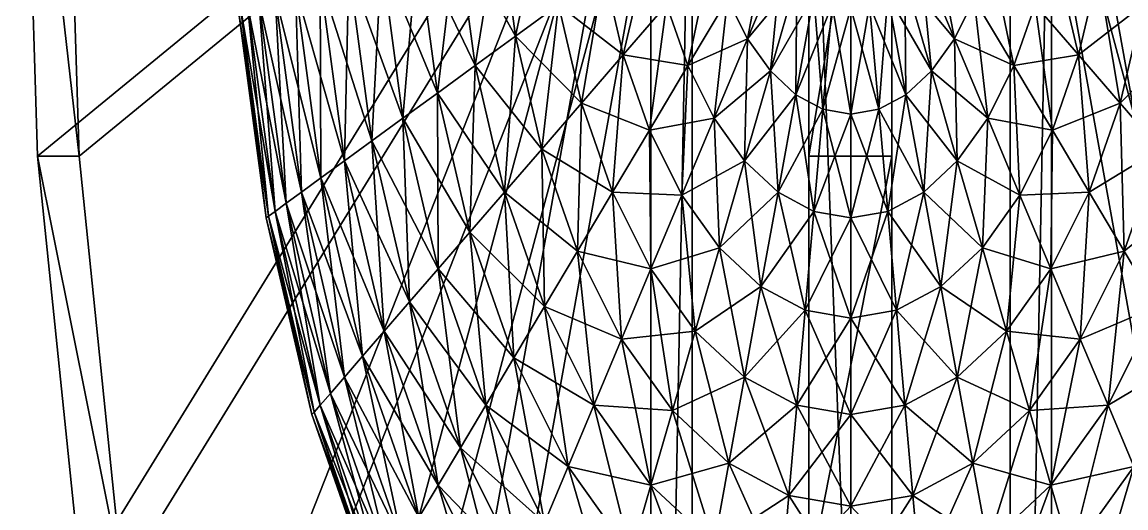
# Model space of a CAD drawing. Header units: metres. Extents: x -1.48 to 1.48, y -3.04 to 2.
# Drawn here: x -1.4596 to -0.9807, y -0.7354 to -0.5249 of the extents above; entities that cross this region are included whole.
import ezdxf

# ---------------------------------------------------------------- set-up
doc = ezdxf.new("R2010")
doc.units = ezdxf.units.M

msp = doc.modelspace()

# ---------------------------------------------------------------- linework, layer by layer
at = {"layer": 'Prism 16'}
for points in [[(-1.43487, -0.583, -0.06659), (-1.45962, -0.365, -0.09387), (-1.44162, -0.365, -0.06269)], [(-1.43487, -0.583, -0.06659), (-1.45287, -0.583, -0.09777), (-1.45962, -0.365, -0.09387)], [(-1.45962, -0.365, -0.09387), (-1.45287, -0.583, -0.09777), (-1.18682, -0.365, -0.25137)], [(-1.43404, -0.76649, -0.10864), (-1.18682, -0.365, -0.25137), (-1.45287, -0.583, -0.09777)], [(-1.44162, -0.365, -0.06269), (-1.16882, -0.365, -0.22019), (-1.43487, -0.583, -0.06659)], [(-1.41604, -0.76649, -0.07746), (-1.43487, -0.583, -0.06659), (-1.16882, -0.365, -0.22019)], [(-1.43404, -0.76649, -0.10864), (-1.40527, -0.91845, -0.12525), (-1.18682, -0.365, -0.25137)], [(-1.41604, -0.76649, -0.07746), (-1.16882, -0.365, -0.22019), (-1.38727, -0.91845, -0.09407)], [(-1.36868, -1.04188, -0.14637), (-1.18682, -0.365, -0.25137), (-1.40527, -0.91845, -0.12525)], [(-1.35068, -1.04188, -0.11519), (-1.38727, -0.91845, -0.09407), (-1.16882, -0.365, -0.22019)], [(-1.18682, -0.365, -0.25137), (-1.36868, -1.04188, -0.14637), (-1.32641, -1.13976, -0.17078)], [(-1.16882, -0.365, -0.22019), (-1.30841, -1.13976, -0.1396), (-1.35068, -1.04188, -0.11519)], [(-1.18682, -1.31, -0.25137), (-1.18682, -0.365, -0.25137), (-1.32641, -1.13976, -0.17078)], [(-1.16882, -0.365, -0.22019), (-1.16882, -1.31, -0.22019), (-1.30841, -1.13976, -0.1396)], [(-1.16882, -0.365, -0.22019), (-1.18682, -1.31, -0.25137), (-1.16882, -1.31, -0.22019)], [(-1.16882, -0.365, -0.22019), (-1.18682, -0.365, -0.25137), (-1.18682, -1.31, -0.25137)], [(-1.41604, -0.76649, -0.07746), (-1.45287, -0.583, -0.09777), (-1.43487, -0.583, -0.06659)], [(-1.41604, -0.76649, -0.07746), (-1.43404, -0.76649, -0.10864), (-1.45287, -0.583, -0.09777)]]:
    msp.add_3dface(points, dxfattribs=at)
at = {"layer": 'Prism 17'}
for points in [[(-1.01293, -0.365, -0.2518), (-1.03093, -1.31, -0.22063), (-1.01293, -1.31, -0.2518)], [(-1.01293, -0.365, -0.2518), (-1.03093, -0.365, -0.22063), (-1.03093, -1.31, -0.22063)], [(-0.78371, -0.76648, -0.07789), (-0.81248, -0.91845, -0.09451), (-1.03093, -0.365, -0.22063)], [(-0.84907, -1.04188, -0.11563), (-1.03093, -0.365, -0.22063), (-0.81248, -0.91845, -0.09451)], [(-0.75813, -0.365, -0.06313), (-0.76488, -0.583, -0.06702), (-1.03093, -0.365, -0.22063)], [(-0.78371, -0.76648, -0.07789), (-1.03093, -0.365, -0.22063), (-0.76488, -0.583, -0.06702)], [(-1.03093, -0.365, -0.22063), (-0.84907, -1.04188, -0.11563), (-0.89134, -1.13976, -0.14003)], [(-1.03093, -1.31, -0.22063), (-1.03093, -0.365, -0.22063), (-0.89134, -1.13976, -0.14003)], [(-1.01293, -0.365, -0.2518), (-0.87334, -1.13976, -0.17121), (-0.83107, -1.04188, -0.14681)], [(-1.01293, -0.365, -0.2518), (-1.01293, -1.31, -0.2518), (-0.87334, -1.13976, -0.17121)], [(-0.76571, -0.76648, -0.10907), (-1.01293, -0.365, -0.2518), (-0.79448, -0.91845, -0.12568)], [(-0.83107, -1.04188, -0.14681), (-0.79448, -0.91845, -0.12568), (-1.01293, -0.365, -0.2518)], [(-0.76571, -0.76648, -0.10907), (-0.74688, -0.583, -0.0982), (-1.01293, -0.365, -0.2518)], [(-0.74013, -0.365, -0.09431), (-1.01293, -0.365, -0.2518), (-0.74688, -0.583, -0.0982)]]:
    msp.add_3dface(points, dxfattribs=at)
at = {"layer": 'Prism 18'}
for points in [[(-1.11825, -0.365, -0.371), (-1.08225, -1.31, -0.371), (-1.11825, -1.31, -0.371)], [(-1.11825, -0.365, -0.371), (-1.08225, -0.365, -0.371), (-1.08225, -1.31, -0.371)], [(-1.11825, -0.583, -0.67821), (-1.08225, -0.365, -0.686), (-1.11825, -0.365, -0.686)], [(-1.11825, -0.583, -0.67821), (-1.08225, -0.583, -0.67821), (-1.08225, -0.365, -0.686)], [(-1.11825, -0.365, -0.371), (-1.11825, -1.13976, -0.53219), (-1.11825, -1.04188, -0.581)], [(-1.11825, -0.365, -0.371), (-1.11825, -1.31, -0.371), (-1.11825, -1.13976, -0.53219)], [(-1.11825, -0.76648, -0.65647), (-1.11825, -0.365, -0.371), (-1.11825, -0.91845, -0.62325)], [(-1.11825, -1.04188, -0.581), (-1.11825, -0.91845, -0.62325), (-1.11825, -0.365, -0.371)], [(-1.11825, -0.76648, -0.65647), (-1.11825, -0.583, -0.67821), (-1.11825, -0.365, -0.371)], [(-1.11825, -0.365, -0.686), (-1.11825, -0.365, -0.371), (-1.11825, -0.583, -0.67821)], [(-1.08225, -0.76648, -0.65647), (-1.08225, -0.91845, -0.62325), (-1.08225, -0.365, -0.371)], [(-1.08225, -1.04188, -0.581), (-1.08225, -0.365, -0.371), (-1.08225, -0.91845, -0.62325)], [(-1.08225, -0.365, -0.686), (-1.08225, -0.583, -0.67821), (-1.08225, -0.365, -0.371)], [(-1.08225, -0.76648, -0.65647), (-1.08225, -0.365, -0.371), (-1.08225, -0.583, -0.67821)], [(-1.08225, -0.365, -0.371), (-1.08225, -1.04188, -0.581), (-1.08225, -1.13976, -0.53219)], [(-1.08225, -1.31, -0.371), (-1.08225, -0.365, -0.371), (-1.08225, -1.13976, -0.53219)], [(-1.11825, -0.76648, -0.65647), (-1.08225, -0.583, -0.67821), (-1.11825, -0.583, -0.67821)], [(-1.11825, -0.76648, -0.65647), (-1.08225, -0.76648, -0.65647), (-1.08225, -0.583, -0.67821)]]:
    msp.add_3dface(points, dxfattribs=at)
at = {"layer": 'Sphere'}
for points in [[(-1.24553, -0.53094, -0.50217), (-1.23295, -0.47189, -0.51483), (-1.25251, -0.47878, -0.50217)], [(-1.24553, -0.53094, -0.50217), (-1.22686, -0.51735, -0.51483), (-1.23295, -0.47189, -0.51483)], [(-1.24553, -0.53094, -0.05983), (-1.27092, -0.48527, -0.07417), (-1.25251, -0.47878, -0.05983)], [(-1.26309, -0.54372, -0.48783), (-1.25251, -0.47878, -0.50217), (-1.27092, -0.48527, -0.48783)], [(-1.26309, -0.54372, -0.48783), (-1.24553, -0.53094, -0.50217), (-1.25251, -0.47878, -0.50217)], [(-1.22686, -0.51735, -0.04717), (-1.24553, -0.53094, -0.05983), (-1.25251, -0.47878, -0.05983)], [(-1.26309, -0.54372, -0.07417), (-1.28802, -0.49131, -0.09008), (-1.27092, -0.48527, -0.07417)], [(-1.2794, -0.5556, -0.47192), (-1.27092, -0.48527, -0.48783), (-1.28802, -0.49131, -0.47192)], [(-1.2794, -0.5556, -0.47192), (-1.26309, -0.54372, -0.48783), (-1.27092, -0.48527, -0.48783)], [(-1.24553, -0.53094, -0.05983), (-1.26309, -0.54372, -0.07417), (-1.27092, -0.48527, -0.07417)], [(-1.19882, -0.53911, -0.5257), (-1.18678, -0.48817, -0.53472), (-1.20723, -0.50305, -0.5257)], [(-1.19882, -0.53911, -0.5257), (-1.17997, -0.51735, -0.53472), (-1.18678, -0.48817, -0.53472)], [(-1.14492, -0.53206, -0.5418), (-1.13592, -0.48527, -0.5469), (-1.15353, -0.51484, -0.5418)], [(-1.14492, -0.53206, -0.5418), (-1.13014, -0.49683, -0.5469), (-1.13592, -0.48527, -0.5469)], [(-1.06408, -0.48527, -0.0151), (-1.05508, -0.53206, -0.0202), (-1.06986, -0.49683, -0.0151)], [(-1.06408, -0.48527, -0.0151), (-1.04647, -0.51484, -0.0202), (-1.05508, -0.53206, -0.0202)], [(-1.01322, -0.48817, -0.02728), (-1.00118, -0.53911, -0.0363), (-1.02003, -0.51735, -0.02728)], [(-1.01322, -0.48817, -0.02728), (-0.99277, -0.50305, -0.0363), (-1.00118, -0.53911, -0.0363)], [(-1.2794, -0.5556, -0.09008), (-1.30369, -0.49683, -0.10745), (-1.28802, -0.49131, -0.09008)], [(-1.29436, -0.56648, -0.45455), (-1.28802, -0.49131, -0.47192), (-1.30369, -0.49683, -0.45455)], [(-1.29436, -0.56648, -0.45455), (-1.2794, -0.5556, -0.47192), (-1.28802, -0.49131, -0.47192)], [(-1.26309, -0.54372, -0.07417), (-1.2794, -0.5556, -0.09008), (-1.28802, -0.49131, -0.09008)], [(-1.29436, -0.56648, -0.10745), (-1.31781, -0.50181, -0.12613), (-1.30369, -0.49683, -0.10745)], [(-1.30783, -0.57629, -0.43587), (-1.30369, -0.49683, -0.45455), (-1.31781, -0.50181, -0.43587)], [(-1.30783, -0.57629, -0.43587), (-1.29436, -0.56648, -0.45455), (-1.30369, -0.49683, -0.45455)], [(-1.2794, -0.5556, -0.09008), (-1.29436, -0.56648, -0.10745), (-1.30369, -0.49683, -0.10745)], [(-1.17074, -0.54372, -0.53472), (-1.16052, -0.49488, -0.5418), (-1.17997, -0.51735, -0.53472)], [(-1.17074, -0.54372, -0.53472), (-1.15353, -0.51484, -0.5418), (-1.16052, -0.49488, -0.5418)], [(-1.13014, -0.49683, -0.0151), (-1.14492, -0.53206, -0.0202), (-1.15353, -0.51484, -0.0202)], [(-1.12344, -0.50621, -0.0151), (-1.14492, -0.53206, -0.0202), (-1.13014, -0.49683, -0.0151)], [(-1.13494, -0.54604, -0.5418), (-1.13014, -0.49683, -0.5469), (-1.14492, -0.53206, -0.5418)], [(-1.13494, -0.54604, -0.5418), (-1.12344, -0.50621, -0.5469), (-1.13014, -0.49683, -0.5469)], [(-1.06986, -0.49683, -0.0151), (-1.06506, -0.54604, -0.0202), (-1.07656, -0.50621, -0.0151)], [(-1.05508, -0.53206, -0.5418), (-1.06986, -0.49683, -0.5469), (-1.07656, -0.50621, -0.5469)], [(-1.06986, -0.49683, -0.0151), (-1.05508, -0.53206, -0.0202), (-1.06506, -0.54604, -0.0202)], [(-1.04647, -0.51484, -0.5418), (-1.06986, -0.49683, -0.5469), (-1.05508, -0.53206, -0.5418)], [(-1.03948, -0.49488, -0.0202), (-1.02926, -0.54372, -0.02728), (-1.04647, -0.51484, -0.0202)], [(-1.03948, -0.49488, -0.0202), (-1.02003, -0.51735, -0.02728), (-1.02926, -0.54372, -0.02728)], [(-1.30783, -0.57629, -0.12613), (-1.33027, -0.50621, -0.146), (-1.31781, -0.50181, -0.12613)], [(-1.31972, -0.58495, -0.416), (-1.31781, -0.50181, -0.43587), (-1.33027, -0.50621, -0.416)], [(-1.31972, -0.58495, -0.416), (-1.30783, -0.57629, -0.43587), (-1.31781, -0.50181, -0.43587)], [(-1.29436, -0.56648, -0.10745), (-1.30783, -0.57629, -0.12613), (-1.31781, -0.50181, -0.12613)], [(-1.31973, -0.58495, -0.146), (-1.34099, -0.50999, -0.16689), (-1.33027, -0.50621, -0.146)], [(-1.32995, -0.59239, -0.39511), (-1.33027, -0.50621, -0.416), (-1.34099, -0.50999, -0.39511)], [(-1.30783, -0.57629, -0.12613), (-1.31973, -0.58495, -0.146), (-1.33027, -0.50621, -0.146)], [(-1.32995, -0.59239, -0.39511), (-1.31972, -0.58495, -0.416), (-1.33027, -0.50621, -0.416)], [(-1.19882, -0.53911, -0.0363), (-1.22686, -0.51735, -0.04717), (-1.20723, -0.50305, -0.0363)], [(-1.21691, -0.56, -0.51483), (-1.20723, -0.50305, -0.5257), (-1.22686, -0.51735, -0.51483)], [(-1.21691, -0.56, -0.51483), (-1.19882, -0.53911, -0.5257), (-1.20723, -0.50305, -0.5257)], [(-1.17997, -0.51735, -0.02728), (-1.19882, -0.53911, -0.0363), (-1.20723, -0.50305, -0.0363)], [(-1.12344, -0.50621, -0.0151), (-1.13494, -0.54604, -0.0202), (-1.14492, -0.53206, -0.0202)], [(-1.11604, -0.51312, -0.0151), (-1.13494, -0.54604, -0.0202), (-1.12344, -0.50621, -0.0151)], [(-1.1239, -0.55633, -0.5418), (-1.12344, -0.50621, -0.5469), (-1.13494, -0.54604, -0.5418)], [(-1.1239, -0.55633, -0.5418), (-1.11604, -0.51312, -0.5469), (-1.12344, -0.50621, -0.5469)], [(-1.07656, -0.50621, -0.0151), (-1.0761, -0.55633, -0.0202), (-1.08396, -0.51312, -0.0151)], [(-1.06506, -0.54604, -0.5418), (-1.07656, -0.50621, -0.5469), (-1.08396, -0.51312, -0.5469)], [(-1.07656, -0.50621, -0.0151), (-1.06506, -0.54604, -0.0202), (-1.0761, -0.55633, -0.0202)], [(-1.05508, -0.53206, -0.5418), (-1.07656, -0.50621, -0.5469), (-1.06506, -0.54604, -0.5418)], [(-0.99277, -0.50305, -0.5257), (-1.02003, -0.51735, -0.53472), (-1.00118, -0.53911, -0.5257)], [(-0.99277, -0.50305, -0.0363), (-0.98309, -0.56, -0.04717), (-1.00118, -0.53911, -0.0363)], [(-0.97314, -0.51735, -0.51483), (-0.99277, -0.50305, -0.5257), (-1.00118, -0.53911, -0.5257)], [(-0.99277, -0.50305, -0.0363), (-0.97314, -0.51735, -0.04717), (-0.98309, -0.56, -0.04717)], [(-1.32995, -0.59239, -0.16689), (-1.34986, -0.51312, -0.18865), (-1.34099, -0.50999, -0.16689)], [(-1.33842, -0.59855, -0.37335), (-1.34099, -0.50999, -0.39511), (-1.34986, -0.51312, -0.37335)], [(-1.31973, -0.58495, -0.146), (-1.32995, -0.59239, -0.16689), (-1.34099, -0.50999, -0.16689)], [(-1.33842, -0.59855, -0.37335), (-1.32995, -0.59239, -0.39511), (-1.34099, -0.50999, -0.39511)], [(-1.34507, -0.6034, -0.21112), (-1.36186, -0.51735, -0.23411), (-1.35684, -0.51558, -0.21112)], [(-1.34986, -0.60689, -0.32788), (-1.35684, -0.51558, -0.35088), (-1.36186, -0.51735, -0.32788)], [(-1.33842, -0.59855, -0.18865), (-1.35684, -0.51558, -0.21112), (-1.34986, -0.51312, -0.18865)], [(-1.34507, -0.6034, -0.35088), (-1.34986, -0.51312, -0.37335), (-1.35684, -0.51558, -0.35088)], [(-1.33842, -0.59855, -0.18865), (-1.34507, -0.6034, -0.21112), (-1.35684, -0.51558, -0.21112)], [(-1.34986, -0.60689, -0.32788), (-1.34507, -0.6034, -0.35088), (-1.35684, -0.51558, -0.35088)], [(-1.32995, -0.59239, -0.16689), (-1.33842, -0.59855, -0.18865), (-1.34986, -0.51312, -0.18865)], [(-1.34507, -0.6034, -0.35088), (-1.33842, -0.59855, -0.37335), (-1.34986, -0.51312, -0.37335)], [(-1.15353, -0.51484, -0.0202), (-1.17074, -0.54372, -0.02728), (-1.17997, -0.51735, -0.02728)], [(-1.14492, -0.53206, -0.0202), (-1.17074, -0.54372, -0.02728), (-1.15353, -0.51484, -0.0202)], [(-1.15936, -0.56648, -0.53472), (-1.15353, -0.51484, -0.5418), (-1.17074, -0.54372, -0.53472)], [(-1.15936, -0.56648, -0.53472), (-1.14492, -0.53206, -0.5418), (-1.15353, -0.51484, -0.5418)], [(-1.11604, -0.51312, -0.0151), (-1.1239, -0.55633, -0.0202), (-1.13494, -0.54604, -0.0202)], [(-1.10814, -0.51735, -0.0151), (-1.1239, -0.55633, -0.0202), (-1.11604, -0.51312, -0.0151)], [(-1.11213, -0.56264, -0.5418), (-1.11604, -0.51312, -0.5469), (-1.1239, -0.55633, -0.5418)], [(-1.11213, -0.56264, -0.5418), (-1.10814, -0.51735, -0.5469), (-1.11604, -0.51312, -0.5469)], [(-1.08396, -0.51312, -0.0151), (-1.08786, -0.56264, -0.0202), (-1.09186, -0.51735, -0.0151)], [(-1.0761, -0.55633, -0.5418), (-1.08396, -0.51312, -0.5469), (-1.09186, -0.51735, -0.5469)], [(-1.08396, -0.51312, -0.0151), (-1.0761, -0.55633, -0.0202), (-1.08786, -0.56264, -0.0202)], [(-1.06506, -0.54604, -0.5418), (-1.08396, -0.51312, -0.5469), (-1.0761, -0.55633, -0.5418)], [(-1.04647, -0.51484, -0.0202), (-1.04064, -0.56648, -0.02728), (-1.05508, -0.53206, -0.0202)], [(-1.02926, -0.54372, -0.53472), (-1.04647, -0.51484, -0.5418), (-1.05508, -0.53206, -0.5418)], [(-1.04647, -0.51484, -0.0202), (-1.02926, -0.54372, -0.02728), (-1.04064, -0.56648, -0.02728)], [(-1.02003, -0.51735, -0.53472), (-1.04647, -0.51484, -0.5418), (-1.02926, -0.54372, -0.53472)], [(-1.35275, -0.60899, -0.25747), (-1.3659, -0.51877, -0.281), (-1.36489, -0.51841, -0.25747)], [(-1.35372, -0.60969, -0.281), (-1.36489, -0.51841, -0.30453), (-1.3659, -0.51877, -0.281)], [(-1.35275, -0.60899, -0.25747), (-1.35372, -0.60969, -0.281), (-1.3659, -0.51877, -0.281)], [(-1.34986, -0.60689, -0.23411), (-1.36489, -0.51841, -0.25747), (-1.36186, -0.51735, -0.23411)], [(-1.35275, -0.60899, -0.30453), (-1.36186, -0.51735, -0.32788), (-1.36489, -0.51841, -0.30453)], [(-1.34986, -0.60689, -0.23411), (-1.35275, -0.60899, -0.25747), (-1.36489, -0.51841, -0.25747)], [(-1.35372, -0.60969, -0.281), (-1.35275, -0.60899, -0.30453), (-1.36489, -0.51841, -0.30453)], [(-1.34507, -0.6034, -0.21112), (-1.34986, -0.60689, -0.23411), (-1.36186, -0.51735, -0.23411)], [(-1.35275, -0.60899, -0.30453), (-1.34986, -0.60689, -0.32788), (-1.36186, -0.51735, -0.32788)], [(-1.21691, -0.56, -0.04717), (-1.24553, -0.53094, -0.05983), (-1.22686, -0.51735, -0.04717)], [(-1.23412, -0.57987, -0.50217), (-1.22686, -0.51735, -0.51483), (-1.24553, -0.53094, -0.50217)], [(-1.23412, -0.57987, -0.50217), (-1.21691, -0.56, -0.51483), (-1.22686, -0.51735, -0.51483)], [(-1.19882, -0.53911, -0.0363), (-1.21691, -0.56, -0.04717), (-1.22686, -0.51735, -0.04717)], [(-1.17074, -0.54372, -0.02728), (-1.19882, -0.53911, -0.0363), (-1.17997, -0.51735, -0.02728)], [(-1.18741, -0.57169, -0.5257), (-1.17997, -0.51735, -0.53472), (-1.19882, -0.53911, -0.5257)], [(-1.18741, -0.57169, -0.5257), (-1.17074, -0.54372, -0.53472), (-1.17997, -0.51735, -0.53472)], [(-1.10814, -0.51735, -0.0151), (-1.11213, -0.56264, -0.0202), (-1.1239, -0.55633, -0.0202)], [(-1.1, -0.51877, -0.0151), (-1.11213, -0.56264, -0.0202), (-1.10814, -0.51735, -0.0151)], [(-1.1, -0.56476, -0.5418), (-1.10814, -0.51735, -0.5469), (-1.11213, -0.56264, -0.5418)], [(-1.1, -0.51877, -0.0151), (-1.1, -0.56476, -0.0202), (-1.11213, -0.56264, -0.0202)], [(-1.1, -0.56476, -0.5418), (-1.1, -0.51877, -0.5469), (-1.10814, -0.51735, -0.5469)], [(-1.09186, -0.51735, -0.0151), (-1.1, -0.56476, -0.0202), (-1.1, -0.51877, -0.0151)], [(-1.09186, -0.51735, -0.0151), (-1.08786, -0.56264, -0.0202), (-1.1, -0.56476, -0.0202)], [(-1.08786, -0.56264, -0.5418), (-1.09186, -0.51735, -0.5469), (-1.1, -0.51877, -0.5469)], [(-1.08786, -0.56264, -0.5418), (-1.1, -0.51877, -0.5469), (-1.1, -0.56476, -0.5418)], [(-1.0761, -0.55633, -0.5418), (-1.09186, -0.51735, -0.5469), (-1.08786, -0.56264, -0.5418)], [(-1.02003, -0.51735, -0.02728), (-1.01259, -0.57169, -0.0363), (-1.02926, -0.54372, -0.02728)], [(-1.00118, -0.53911, -0.5257), (-1.02003, -0.51735, -0.53472), (-1.02926, -0.54372, -0.53472)], [(-1.02003, -0.51735, -0.02728), (-1.00118, -0.53911, -0.0363), (-1.01259, -0.57169, -0.0363)], [(-0.97314, -0.51735, -0.51483), (-1.00118, -0.53911, -0.5257), (-0.98309, -0.56, -0.51483)], [(-0.97314, -0.51735, -0.04717), (-0.96588, -0.57987, -0.05983), (-0.98309, -0.56, -0.04717)], [(-0.95447, -0.53093, -0.50217), (-0.97314, -0.51735, -0.51483), (-0.98309, -0.56, -0.51483)], [(-1.2503, -0.59855, -0.48783), (-1.24553, -0.53094, -0.50217), (-1.26309, -0.54372, -0.48783)], [(-1.23412, -0.57987, -0.05983), (-1.26309, -0.54372, -0.07417), (-1.24553, -0.53094, -0.05983)], [(-1.2503, -0.59855, -0.48783), (-1.23412, -0.57987, -0.50217), (-1.24553, -0.53094, -0.50217)], [(-1.21691, -0.56, -0.04717), (-1.23412, -0.57987, -0.05983), (-1.24553, -0.53094, -0.05983)], [(-0.95447, -0.53093, -0.50217), (-0.98309, -0.56, -0.51483), (-0.96588, -0.57987, -0.50217)], [(-1.14492, -0.53206, -0.0202), (-1.15936, -0.56648, -0.02728), (-1.17074, -0.54372, -0.02728)], [(-1.13494, -0.54604, -0.0202), (-1.15936, -0.56648, -0.02728), (-1.14492, -0.53206, -0.0202)], [(-1.14617, -0.58495, -0.53472), (-1.14492, -0.53206, -0.5418), (-1.15936, -0.56648, -0.53472)], [(-1.14617, -0.58495, -0.53472), (-1.13494, -0.54604, -0.5418), (-1.14492, -0.53206, -0.5418)], [(-1.05508, -0.53206, -0.0202), (-1.05383, -0.58495, -0.02728), (-1.06506, -0.54604, -0.0202)], [(-1.04064, -0.56648, -0.53472), (-1.05508, -0.53206, -0.5418), (-1.06506, -0.54604, -0.5418)], [(-1.05508, -0.53206, -0.0202), (-1.04064, -0.56648, -0.02728), (-1.05383, -0.58495, -0.02728)], [(-1.02926, -0.54372, -0.53472), (-1.05508, -0.53206, -0.5418), (-1.04064, -0.56648, -0.53472)], [(-1.18741, -0.57169, -0.0363), (-1.21691, -0.56, -0.04717), (-1.19882, -0.53911, -0.0363)], [(-1.20342, -0.59855, -0.51483), (-1.19882, -0.53911, -0.5257), (-1.21691, -0.56, -0.51483)], [(-1.20342, -0.59855, -0.51483), (-1.18741, -0.57169, -0.5257), (-1.19882, -0.53911, -0.5257)], [(-1.17074, -0.54372, -0.02728), (-1.18741, -0.57169, -0.0363), (-1.19882, -0.53911, -0.0363)], [(-1.00118, -0.53911, -0.5257), (-1.02926, -0.54372, -0.53472), (-1.01259, -0.57169, -0.5257)], [(-1.00118, -0.53911, -0.0363), (-0.99658, -0.59855, -0.04717), (-1.01259, -0.57169, -0.0363)], [(-0.98309, -0.56, -0.51483), (-1.00118, -0.53911, -0.5257), (-1.01259, -0.57169, -0.5257)], [(-1.00118, -0.53911, -0.0363), (-0.98309, -0.56, -0.04717), (-0.99658, -0.59855, -0.04717)], [(-1.2503, -0.59855, -0.07417), (-1.2794, -0.5556, -0.09008), (-1.26309, -0.54372, -0.07417)], [(-1.26534, -0.61592, -0.47192), (-1.26309, -0.54372, -0.48783), (-1.2794, -0.5556, -0.47192)], [(-1.26534, -0.61592, -0.47192), (-1.2503, -0.59855, -0.48783), (-1.26309, -0.54372, -0.48783)], [(-1.23412, -0.57987, -0.05983), (-1.2503, -0.59855, -0.07417), (-1.26309, -0.54372, -0.07417)], [(-1.15936, -0.56648, -0.02728), (-1.18741, -0.57169, -0.0363), (-1.17074, -0.54372, -0.02728)], [(-1.17335, -0.59982, -0.5257), (-1.17074, -0.54372, -0.53472), (-1.18741, -0.57169, -0.5257)], [(-1.17335, -0.59982, -0.5257), (-1.15936, -0.56648, -0.53472), (-1.17074, -0.54372, -0.53472)], [(-1.02926, -0.54372, -0.02728), (-1.02665, -0.59982, -0.0363), (-1.04064, -0.56648, -0.02728)], [(-1.01259, -0.57169, -0.5257), (-1.02926, -0.54372, -0.53472), (-1.04064, -0.56648, -0.53472)], [(-1.02926, -0.54372, -0.02728), (-1.01259, -0.57169, -0.0363), (-1.02665, -0.59982, -0.0363)], [(-1.13494, -0.54604, -0.0202), (-1.14617, -0.58495, -0.02728), (-1.15936, -0.56648, -0.02728)], [(-1.1239, -0.55633, -0.0202), (-1.14617, -0.58495, -0.02728), (-1.13494, -0.54604, -0.0202)], [(-1.13158, -0.59855, -0.53472), (-1.13494, -0.54604, -0.5418), (-1.14617, -0.58495, -0.53472)], [(-1.13158, -0.59855, -0.53472), (-1.1239, -0.55633, -0.5418), (-1.13494, -0.54604, -0.5418)], [(-1.06506, -0.54604, -0.0202), (-1.06842, -0.59855, -0.02728), (-1.0761, -0.55633, -0.0202)], [(-1.05383, -0.58495, -0.53472), (-1.06506, -0.54604, -0.5418), (-1.0761, -0.55633, -0.5418)], [(-1.06506, -0.54604, -0.0202), (-1.05383, -0.58495, -0.02728), (-1.06842, -0.59855, -0.02728)], [(-1.04064, -0.56648, -0.53472), (-1.06506, -0.54604, -0.5418), (-1.05383, -0.58495, -0.53472)], [(-1.26534, -0.61592, -0.09008), (-1.29436, -0.56648, -0.10745), (-1.2794, -0.5556, -0.09008)], [(-1.27912, -0.63183, -0.45455), (-1.2794, -0.5556, -0.47192), (-1.29436, -0.56648, -0.45455)], [(-1.2503, -0.59855, -0.07417), (-1.26534, -0.61592, -0.09008), (-1.2794, -0.5556, -0.09008)], [(-1.27912, -0.63183, -0.45455), (-1.26534, -0.61592, -0.47192), (-1.2794, -0.5556, -0.47192)], [(-1.20342, -0.59855, -0.04717), (-1.23412, -0.57987, -0.05983), (-1.21691, -0.56, -0.04717)], [(-1.21863, -0.62409, -0.50217), (-1.21691, -0.56, -0.51483), (-1.23412, -0.57987, -0.50217)], [(-1.21863, -0.62409, -0.50217), (-1.20342, -0.59855, -0.51483), (-1.21691, -0.56, -0.51483)], [(-1.18741, -0.57169, -0.0363), (-1.20342, -0.59855, -0.04717), (-1.21691, -0.56, -0.04717)], [(-1.1239, -0.55633, -0.0202), (-1.13158, -0.59855, -0.02728), (-1.14617, -0.58495, -0.02728)], [(-1.11213, -0.56264, -0.0202), (-1.13158, -0.59855, -0.02728), (-1.1239, -0.55633, -0.0202)], [(-1.11604, -0.60689, -0.53472), (-1.1239, -0.55633, -0.5418), (-1.13158, -0.59855, -0.53472)], [(-1.11604, -0.60689, -0.53472), (-1.11213, -0.56264, -0.5418), (-1.1239, -0.55633, -0.5418)], [(-1.0761, -0.55633, -0.0202), (-1.08396, -0.60689, -0.02728), (-1.08786, -0.56264, -0.0202)], [(-1.06842, -0.59855, -0.53472), (-1.0761, -0.55633, -0.5418), (-1.08786, -0.56264, -0.5418)], [(-1.0761, -0.55633, -0.0202), (-1.06842, -0.59855, -0.02728), (-1.08396, -0.60689, -0.02728)], [(-1.05383, -0.58495, -0.53472), (-1.0761, -0.55633, -0.5418), (-1.06842, -0.59855, -0.53472)], [(-0.98309, -0.56, -0.51483), (-1.01259, -0.57169, -0.5257), (-0.99658, -0.59855, -0.51483)], [(-0.98309, -0.56, -0.04717), (-0.98137, -0.62409, -0.05983), (-0.99658, -0.59855, -0.04717)], [(-0.96588, -0.57987, -0.50217), (-0.98309, -0.56, -0.51483), (-0.99658, -0.59855, -0.51483)], [(-0.98309, -0.56, -0.04717), (-0.96588, -0.57987, -0.05983), (-0.98137, -0.62409, -0.05983)], [(-1.11213, -0.56264, -0.0202), (-1.11604, -0.60689, -0.02728), (-1.13158, -0.59855, -0.02728)], [(-1.1, -0.56476, -0.0202), (-1.11604, -0.60689, -0.02728), (-1.11213, -0.56264, -0.0202)], [(-1.1, -0.60969, -0.53472), (-1.11213, -0.56264, -0.5418), (-1.11604, -0.60689, -0.53472)], [(-1.1, -0.56476, -0.0202), (-1.1, -0.60969, -0.02728), (-1.11604, -0.60689, -0.02728)], [(-1.1, -0.60969, -0.53472), (-1.1, -0.56476, -0.5418), (-1.11213, -0.56264, -0.5418)], [(-1.08786, -0.56264, -0.0202), (-1.1, -0.60969, -0.02728), (-1.1, -0.56476, -0.0202)], [(-1.08786, -0.56264, -0.0202), (-1.08396, -0.60689, -0.02728), (-1.1, -0.60969, -0.02728)], [(-1.08396, -0.60689, -0.53472), (-1.08786, -0.56264, -0.5418), (-1.1, -0.56476, -0.5418)], [(-1.08396, -0.60689, -0.53472), (-1.1, -0.56476, -0.5418), (-1.1, -0.60969, -0.53472)], [(-1.06842, -0.59855, -0.53472), (-1.08786, -0.56264, -0.5418), (-1.08396, -0.60689, -0.53472)], [(-1.27912, -0.63183, -0.10745), (-1.30783, -0.57629, -0.12613), (-1.29436, -0.56648, -0.10745)], [(-1.29154, -0.64617, -0.43587), (-1.29436, -0.56648, -0.45455), (-1.30783, -0.57629, -0.43587)], [(-1.26534, -0.61592, -0.09008), (-1.27912, -0.63183, -0.10745), (-1.29436, -0.56648, -0.10745)], [(-1.29154, -0.64617, -0.43587), (-1.27912, -0.63183, -0.45455), (-1.29436, -0.56648, -0.45455)], [(-1.15936, -0.56648, -0.02728), (-1.17335, -0.59982, -0.0363), (-1.18741, -0.57169, -0.0363)], [(-1.14617, -0.58495, -0.02728), (-1.17335, -0.59982, -0.0363), (-1.15936, -0.56648, -0.02728)], [(-1.15705, -0.62264, -0.5257), (-1.15936, -0.56648, -0.53472), (-1.17335, -0.59982, -0.5257)], [(-1.15705, -0.62264, -0.5257), (-1.14617, -0.58495, -0.53472), (-1.15936, -0.56648, -0.53472)], [(-1.04064, -0.56648, -0.02728), (-1.04295, -0.62264, -0.0363), (-1.05383, -0.58495, -0.02728)], [(-1.02665, -0.59982, -0.5257), (-1.04064, -0.56648, -0.53472), (-1.05383, -0.58495, -0.53472)], [(-1.04064, -0.56648, -0.02728), (-1.02665, -0.59982, -0.0363), (-1.04295, -0.62264, -0.0363)], [(-1.01259, -0.57169, -0.5257), (-1.04064, -0.56648, -0.53472), (-1.02665, -0.59982, -0.5257)], [(-1.17335, -0.59982, -0.0363), (-1.20342, -0.59855, -0.04717), (-1.18741, -0.57169, -0.0363)], [(-1.18678, -0.63183, -0.51483), (-1.18741, -0.57169, -0.5257), (-1.20342, -0.59855, -0.51483)], [(-1.18678, -0.63183, -0.51483), (-1.17335, -0.59982, -0.5257), (-1.18741, -0.57169, -0.5257)], [(-1.01259, -0.57169, -0.0363), (-1.01322, -0.63183, -0.04717), (-1.02665, -0.59982, -0.0363)], [(-0.99658, -0.59855, -0.51483), (-1.01259, -0.57169, -0.5257), (-1.02665, -0.59982, -0.5257)], [(-1.01259, -0.57169, -0.0363), (-0.99658, -0.59855, -0.04717), (-1.01322, -0.63183, -0.04717)], [(-1.29154, -0.64617, -0.12613), (-1.31973, -0.58495, -0.146), (-1.30783, -0.57629, -0.12613)], [(-1.3025, -0.65883, -0.416), (-1.30783, -0.57629, -0.43587), (-1.31972, -0.58495, -0.416)], [(-1.27912, -0.63183, -0.10745), (-1.29154, -0.64617, -0.12613), (-1.30783, -0.57629, -0.12613)], [(-1.3025, -0.65883, -0.416), (-1.29154, -0.64617, -0.43587), (-1.30783, -0.57629, -0.43587)], [(-1.21863, -0.62409, -0.05983), (-1.2503, -0.59855, -0.07417), (-1.23412, -0.57987, -0.05983)], [(-1.23295, -0.64812, -0.48783), (-1.23412, -0.57987, -0.50217), (-1.2503, -0.59855, -0.48783)], [(-1.20342, -0.59855, -0.04717), (-1.21863, -0.62409, -0.05983), (-1.23412, -0.57987, -0.05983)], [(-1.23295, -0.64812, -0.48783), (-1.21863, -0.62409, -0.50217), (-1.23412, -0.57987, -0.50217)], [(-0.96588, -0.57987, -0.50217), (-0.99658, -0.59855, -0.51483), (-0.98137, -0.62409, -0.50217)], [(-0.96588, -0.57987, -0.05983), (-0.96705, -0.64812, -0.07417), (-0.98137, -0.62409, -0.05983)], [(-0.9497, -0.59855, -0.48783), (-0.96588, -0.57987, -0.50217), (-0.98137, -0.62409, -0.50217)], [(-1.3025, -0.65883, -0.146), (-1.32995, -0.59239, -0.16689), (-1.31973, -0.58495, -0.146)], [(-1.31192, -0.6697, -0.39511), (-1.31972, -0.58495, -0.416), (-1.32995, -0.59239, -0.39511)], [(-1.29154, -0.64617, -0.12613), (-1.3025, -0.65883, -0.146), (-1.31973, -0.58495, -0.146)], [(-1.31192, -0.6697, -0.39511), (-1.3025, -0.65883, -0.416), (-1.31972, -0.58495, -0.416)], [(-1.14617, -0.58495, -0.02728), (-1.15705, -0.62264, -0.0363), (-1.17335, -0.59982, -0.0363)], [(-1.13158, -0.59855, -0.02728), (-1.15705, -0.62264, -0.0363), (-1.14617, -0.58495, -0.02728)], [(-1.13903, -0.63945, -0.5257), (-1.14617, -0.58495, -0.53472), (-1.15705, -0.62264, -0.5257)], [(-1.13903, -0.63945, -0.5257), (-1.13158, -0.59855, -0.53472), (-1.14617, -0.58495, -0.53472)], [(-1.05383, -0.58495, -0.02728), (-1.06097, -0.63945, -0.0363), (-1.06842, -0.59855, -0.02728)], [(-1.04295, -0.62264, -0.5257), (-1.05383, -0.58495, -0.53472), (-1.06842, -0.59855, -0.53472)], [(-1.05383, -0.58495, -0.02728), (-1.04295, -0.62264, -0.0363), (-1.06097, -0.63945, -0.0363)], [(-1.02665, -0.59982, -0.5257), (-1.05383, -0.58495, -0.53472), (-1.04295, -0.62264, -0.5257)], [(-1.31192, -0.6697, -0.16689), (-1.33842, -0.59855, -0.18865), (-1.32995, -0.59239, -0.16689)], [(-1.31972, -0.67872, -0.37335), (-1.32995, -0.59239, -0.39511), (-1.33842, -0.59855, -0.37335)], [(-1.3025, -0.65883, -0.146), (-1.31192, -0.6697, -0.16689), (-1.32995, -0.59239, -0.16689)], [(-1.31972, -0.67872, -0.37335), (-1.31192, -0.6697, -0.39511), (-1.32995, -0.59239, -0.39511)], [(-1.31972, -0.67872, -0.18865), (-1.34507, -0.6034, -0.21112), (-1.33842, -0.59855, -0.18865)], [(-1.32586, -0.6858, -0.35088), (-1.33842, -0.59855, -0.37335), (-1.34507, -0.6034, -0.35088)], [(-1.31192, -0.6697, -0.16689), (-1.31972, -0.67872, -0.18865), (-1.33842, -0.59855, -0.18865)], [(-1.32586, -0.6858, -0.35088), (-1.31972, -0.67872, -0.37335), (-1.33842, -0.59855, -0.37335)], [(-1.23295, -0.64812, -0.07417), (-1.26534, -0.61592, -0.09008), (-1.2503, -0.59855, -0.07417)], [(-1.24625, -0.67044, -0.47192), (-1.2503, -0.59855, -0.48783), (-1.26534, -0.61592, -0.47192)], [(-1.21863, -0.62409, -0.05983), (-1.23295, -0.64812, -0.07417), (-1.2503, -0.59855, -0.07417)], [(-1.24625, -0.67044, -0.47192), (-1.23295, -0.64812, -0.48783), (-1.2503, -0.59855, -0.48783)], [(-1.18678, -0.63183, -0.04717), (-1.21863, -0.62409, -0.05983), (-1.20342, -0.59855, -0.04717)], [(-1.19955, -0.66227, -0.50217), (-1.20342, -0.59855, -0.51483), (-1.21863, -0.62409, -0.50217)], [(-1.17335, -0.59982, -0.0363), (-1.18678, -0.63183, -0.04717), (-1.20342, -0.59855, -0.04717)], [(-1.19955, -0.66227, -0.50217), (-1.18678, -0.63183, -0.51483), (-1.20342, -0.59855, -0.51483)], [(-1.13158, -0.59855, -0.02728), (-1.13903, -0.63945, -0.0363), (-1.15705, -0.62264, -0.0363)], [(-1.11604, -0.60689, -0.02728), (-1.13903, -0.63945, -0.0363), (-1.13158, -0.59855, -0.02728)], [(-1.11981, -0.64975, -0.5257), (-1.13158, -0.59855, -0.53472), (-1.13903, -0.63945, -0.5257)], [(-1.11981, -0.64975, -0.5257), (-1.11604, -0.60689, -0.53472), (-1.13158, -0.59855, -0.53472)], [(-1.06842, -0.59855, -0.02728), (-1.08019, -0.64975, -0.0363), (-1.08396, -0.60689, -0.02728)], [(-1.06097, -0.63945, -0.5257), (-1.06842, -0.59855, -0.53472), (-1.08396, -0.60689, -0.53472)], [(-1.06842, -0.59855, -0.02728), (-1.06097, -0.63945, -0.0363), (-1.08019, -0.64975, -0.0363)], [(-1.04295, -0.62264, -0.5257), (-1.06842, -0.59855, -0.53472), (-1.06097, -0.63945, -0.5257)], [(-0.99658, -0.59855, -0.51483), (-1.02665, -0.59982, -0.5257), (-1.01322, -0.63183, -0.51483)], [(-0.99658, -0.59855, -0.04717), (-1.00045, -0.66227, -0.05983), (-1.01322, -0.63183, -0.04717)], [(-0.98137, -0.62409, -0.50217), (-0.99658, -0.59855, -0.51483), (-1.01322, -0.63183, -0.51483)], [(-0.99658, -0.59855, -0.04717), (-0.98137, -0.62409, -0.05983), (-1.00045, -0.66227, -0.05983)], [(-0.9497, -0.59855, -0.48783), (-0.98137, -0.62409, -0.50217), (-0.96705, -0.64812, -0.48783)], [(-1.32586, -0.6858, -0.21112), (-1.34986, -0.60689, -0.23411), (-1.34507, -0.6034, -0.21112)], [(-1.33027, -0.6909, -0.32788), (-1.34507, -0.6034, -0.35088), (-1.34986, -0.60689, -0.32788)], [(-1.31972, -0.67872, -0.18865), (-1.32586, -0.6858, -0.21112), (-1.34507, -0.6034, -0.21112)], [(-1.33027, -0.6909, -0.32788), (-1.32586, -0.6858, -0.35088), (-1.34507, -0.6034, -0.35088)], [(-1.15705, -0.62264, -0.0363), (-1.18678, -0.63183, -0.04717), (-1.17335, -0.59982, -0.0363)], [(-1.1675, -0.65883, -0.51483), (-1.17335, -0.59982, -0.5257), (-1.18678, -0.63183, -0.51483)], [(-1.1675, -0.65883, -0.51483), (-1.15705, -0.62264, -0.5257), (-1.17335, -0.59982, -0.5257)], [(-1.02665, -0.59982, -0.0363), (-1.0325, -0.65883, -0.04717), (-1.04295, -0.62264, -0.0363)], [(-1.01322, -0.63183, -0.51483), (-1.02665, -0.59982, -0.5257), (-1.04295, -0.62264, -0.5257)], [(-1.02665, -0.59982, -0.0363), (-1.01322, -0.63183, -0.04717), (-1.0325, -0.65883, -0.04717)], [(-1.33027, -0.6909, -0.23411), (-1.35275, -0.60899, -0.25747), (-1.34986, -0.60689, -0.23411)], [(-1.33294, -0.69397, -0.30453), (-1.34986, -0.60689, -0.32788), (-1.35275, -0.60899, -0.30453)], [(-1.32586, -0.6858, -0.21112), (-1.33027, -0.6909, -0.23411), (-1.34986, -0.60689, -0.23411)], [(-1.33294, -0.69397, -0.30453), (-1.33027, -0.6909, -0.32788), (-1.34986, -0.60689, -0.32788)], [(-1.11604, -0.60689, -0.02728), (-1.11981, -0.64975, -0.0363), (-1.13903, -0.63945, -0.0363)], [(-1.1, -0.60969, -0.02728), (-1.11981, -0.64975, -0.0363), (-1.11604, -0.60689, -0.02728)], [(-1.1, -0.65321, -0.5257), (-1.11604, -0.60689, -0.53472), (-1.11981, -0.64975, -0.5257)], [(-1.1, -0.65321, -0.5257), (-1.1, -0.60969, -0.53472), (-1.11604, -0.60689, -0.53472)], [(-1.08396, -0.60689, -0.02728), (-1.1, -0.65321, -0.0363), (-1.1, -0.60969, -0.02728)], [(-1.08396, -0.60689, -0.02728), (-1.08019, -0.64975, -0.0363), (-1.1, -0.65321, -0.0363)], [(-1.08019, -0.64975, -0.5257), (-1.08396, -0.60689, -0.53472), (-1.1, -0.60969, -0.53472)], [(-1.06097, -0.63945, -0.5257), (-1.08396, -0.60689, -0.53472), (-1.08019, -0.64975, -0.5257)], [(-1.33294, -0.69397, -0.25747), (-1.35372, -0.60969, -0.281), (-1.35275, -0.60899, -0.25747)], [(-1.33383, -0.695, -0.281), (-1.35275, -0.60899, -0.30453), (-1.35372, -0.60969, -0.281)], [(-1.33294, -0.69397, -0.25747), (-1.33383, -0.695, -0.281), (-1.35372, -0.60969, -0.281)], [(-1.33027, -0.6909, -0.23411), (-1.33294, -0.69397, -0.25747), (-1.35275, -0.60899, -0.25747)], [(-1.33383, -0.695, -0.281), (-1.33294, -0.69397, -0.30453), (-1.35275, -0.60899, -0.30453)], [(-1.1, -0.60969, -0.02728), (-1.1, -0.65321, -0.0363), (-1.11981, -0.64975, -0.0363)], [(-1.08019, -0.64975, -0.5257), (-1.1, -0.60969, -0.53472), (-1.1, -0.65321, -0.5257)], [(-1.24625, -0.67044, -0.09008), (-1.27912, -0.63183, -0.10745), (-1.26534, -0.61592, -0.09008)], [(-1.25844, -0.6909, -0.45455), (-1.26534, -0.61592, -0.47192), (-1.27912, -0.63183, -0.45455)], [(-1.23295, -0.64812, -0.07417), (-1.24625, -0.67044, -0.09008), (-1.26534, -0.61592, -0.09008)], [(-1.25844, -0.6909, -0.45455), (-1.24625, -0.67044, -0.47192), (-1.26534, -0.61592, -0.47192)], [(-1.19955, -0.66227, -0.05983), (-1.23295, -0.64812, -0.07417), (-1.21863, -0.62409, -0.05983)], [(-1.21156, -0.6909, -0.48783), (-1.21863, -0.62409, -0.50217), (-1.23295, -0.64812, -0.48783)], [(-1.18678, -0.63183, -0.04717), (-1.19955, -0.66227, -0.05983), (-1.21863, -0.62409, -0.05983)], [(-1.21156, -0.6909, -0.48783), (-1.19955, -0.66227, -0.50217), (-1.21863, -0.62409, -0.50217)], [(-1.15705, -0.62264, -0.0363), (-1.1675, -0.65883, -0.04717), (-1.18678, -0.63183, -0.04717)], [(-1.13903, -0.63945, -0.0363), (-1.1675, -0.65883, -0.04717), (-1.15705, -0.62264, -0.0363)], [(-1.14617, -0.67872, -0.51483), (-1.15705, -0.62264, -0.5257), (-1.1675, -0.65883, -0.51483)], [(-1.14617, -0.67872, -0.51483), (-1.13903, -0.63945, -0.5257), (-1.15705, -0.62264, -0.5257)], [(-1.04295, -0.62264, -0.0363), (-1.05383, -0.67872, -0.04717), (-1.06097, -0.63945, -0.0363)], [(-1.0325, -0.65883, -0.51483), (-1.04295, -0.62264, -0.5257), (-1.06097, -0.63945, -0.5257)], [(-1.04295, -0.62264, -0.0363), (-1.0325, -0.65883, -0.04717), (-1.05383, -0.67872, -0.04717)], [(-1.01322, -0.63183, -0.51483), (-1.04295, -0.62264, -0.5257), (-1.0325, -0.65883, -0.51483)], [(-0.98137, -0.62409, -0.50217), (-1.01322, -0.63183, -0.51483), (-1.00045, -0.66227, -0.50217)], [(-0.98137, -0.62409, -0.05983), (-0.98844, -0.6909, -0.07417), (-1.00045, -0.66227, -0.05983)], [(-0.96705, -0.64812, -0.48783), (-0.98137, -0.62409, -0.50217), (-1.00045, -0.66227, -0.50217)], [(-0.98137, -0.62409, -0.05983), (-0.96705, -0.64812, -0.07417), (-0.98844, -0.6909, -0.07417)], [(-1.25844, -0.6909, -0.10745), (-1.29154, -0.64617, -0.12613), (-1.27912, -0.63183, -0.10745)], [(-1.26943, -0.70933, -0.43587), (-1.27912, -0.63183, -0.45455), (-1.29154, -0.64617, -0.43587)], [(-1.24625, -0.67044, -0.09008), (-1.25844, -0.6909, -0.10745), (-1.27912, -0.63183, -0.10745)], [(-1.26943, -0.70933, -0.43587), (-1.25844, -0.6909, -0.45455), (-1.27912, -0.63183, -0.45455)], [(-1.1675, -0.65883, -0.04717), (-1.19955, -0.66227, -0.05983), (-1.18678, -0.63183, -0.04717)], [(-1.17743, -0.69324, -0.50217), (-1.18678, -0.63183, -0.51483), (-1.19955, -0.66227, -0.50217)], [(-1.17743, -0.69324, -0.50217), (-1.1675, -0.65883, -0.51483), (-1.18678, -0.63183, -0.51483)], [(-1.01322, -0.63183, -0.04717), (-1.02257, -0.69324, -0.05983), (-1.0325, -0.65883, -0.04717)], [(-1.00045, -0.66227, -0.50217), (-1.01322, -0.63183, -0.51483), (-1.0325, -0.65883, -0.51483)], [(-1.01322, -0.63183, -0.04717), (-1.00045, -0.66227, -0.05983), (-1.02257, -0.69324, -0.05983)], [(-1.13903, -0.63945, -0.0363), (-1.14617, -0.67872, -0.04717), (-1.1675, -0.65883, -0.04717)], [(-1.11981, -0.64975, -0.0363), (-1.14617, -0.67872, -0.04717), (-1.13903, -0.63945, -0.0363)], [(-1.12344, -0.6909, -0.51483), (-1.13903, -0.63945, -0.5257), (-1.14617, -0.67872, -0.51483)], [(-1.12344, -0.6909, -0.51483), (-1.11981, -0.64975, -0.5257), (-1.13903, -0.63945, -0.5257)], [(-1.06097, -0.63945, -0.0363), (-1.07656, -0.6909, -0.04717), (-1.08019, -0.64975, -0.0363)], [(-1.05383, -0.67872, -0.51483), (-1.06097, -0.63945, -0.5257), (-1.08019, -0.64975, -0.5257)], [(-1.06097, -0.63945, -0.0363), (-1.05383, -0.67872, -0.04717), (-1.07656, -0.6909, -0.04717)], [(-1.0325, -0.65883, -0.51483), (-1.06097, -0.63945, -0.5257), (-1.05383, -0.67872, -0.51483)], [(-1.26943, -0.70933, -0.12613), (-1.3025, -0.65883, -0.146), (-1.29154, -0.64617, -0.12613)], [(-1.27912, -0.7256, -0.416), (-1.29154, -0.64617, -0.43587), (-1.3025, -0.65883, -0.416)], [(-1.25844, -0.6909, -0.10745), (-1.26943, -0.70933, -0.12613), (-1.29154, -0.64617, -0.12613)], [(-1.27912, -0.7256, -0.416), (-1.26943, -0.70933, -0.43587), (-1.29154, -0.64617, -0.43587)], [(-1.21156, -0.6909, -0.07417), (-1.24625, -0.67044, -0.09008), (-1.23295, -0.64812, -0.07417)], [(-1.22272, -0.71751, -0.47192), (-1.23295, -0.64812, -0.48783), (-1.24625, -0.67044, -0.47192)], [(-1.19955, -0.66227, -0.05983), (-1.21156, -0.6909, -0.07417), (-1.23295, -0.64812, -0.07417)], [(-1.22272, -0.71751, -0.47192), (-1.21156, -0.6909, -0.48783), (-1.23295, -0.64812, -0.48783)], [(-1.11981, -0.64975, -0.0363), (-1.12344, -0.6909, -0.04717), (-1.14617, -0.67872, -0.04717)], [(-1.1, -0.65321, -0.0363), (-1.12344, -0.6909, -0.04717), (-1.11981, -0.64975, -0.0363)], [(-1.1, -0.695, -0.51483), (-1.11981, -0.64975, -0.5257), (-1.12344, -0.6909, -0.51483)], [(-1.1, -0.695, -0.51483), (-1.1, -0.65321, -0.5257), (-1.11981, -0.64975, -0.5257)], [(-1.08019, -0.64975, -0.0363), (-1.1, -0.695, -0.04717), (-1.1, -0.65321, -0.0363)], [(-1.08019, -0.64975, -0.0363), (-1.07656, -0.6909, -0.04717), (-1.1, -0.695, -0.04717)], [(-1.07656, -0.6909, -0.51483), (-1.08019, -0.64975, -0.5257), (-1.1, -0.65321, -0.5257)], [(-1.05383, -0.67872, -0.51483), (-1.08019, -0.64975, -0.5257), (-1.07656, -0.6909, -0.51483)], [(-0.96705, -0.64812, -0.48783), (-1.00045, -0.66227, -0.50217), (-0.98844, -0.6909, -0.48783)], [(-0.96705, -0.64812, -0.07417), (-0.97728, -0.7175, -0.09008), (-0.98844, -0.6909, -0.07417)], [(-0.95375, -0.67044, -0.47192), (-0.96705, -0.64812, -0.48783), (-0.98844, -0.6909, -0.48783)], [(-1.1, -0.65321, -0.0363), (-1.1, -0.695, -0.04717), (-1.12344, -0.6909, -0.04717)], [(-1.07656, -0.6909, -0.51483), (-1.1, -0.65321, -0.5257), (-1.1, -0.695, -0.51483)], [(-1.27912, -0.7256, -0.146), (-1.31192, -0.6697, -0.16689), (-1.3025, -0.65883, -0.146)], [(-1.28745, -0.73958, -0.39511), (-1.3025, -0.65883, -0.416), (-1.31192, -0.6697, -0.39511)], [(-1.26943, -0.70933, -0.12613), (-1.27912, -0.7256, -0.146), (-1.3025, -0.65883, -0.146)], [(-1.28745, -0.73958, -0.39511), (-1.27912, -0.7256, -0.416), (-1.3025, -0.65883, -0.416)], [(-1.1675, -0.65883, -0.04717), (-1.17743, -0.69324, -0.05983), (-1.19955, -0.66227, -0.05983)], [(-1.14617, -0.67872, -0.04717), (-1.17743, -0.69324, -0.05983), (-1.1675, -0.65883, -0.04717)], [(-1.15297, -0.71605, -0.50217), (-1.1675, -0.65883, -0.51483), (-1.17743, -0.69324, -0.50217)], [(-1.15297, -0.71605, -0.50217), (-1.14617, -0.67872, -0.51483), (-1.1675, -0.65883, -0.51483)], [(-1.0325, -0.65883, -0.04717), (-1.04703, -0.71605, -0.05983), (-1.05383, -0.67872, -0.04717)], [(-1.02257, -0.69324, -0.50217), (-1.0325, -0.65883, -0.51483), (-1.05383, -0.67872, -0.51483)], [(-1.0325, -0.65883, -0.04717), (-1.02257, -0.69324, -0.05983), (-1.04703, -0.71605, -0.05983)], [(-1.00045, -0.66227, -0.50217), (-1.0325, -0.65883, -0.51483), (-1.02257, -0.69324, -0.50217)], [(-1.17743, -0.69324, -0.05983), (-1.21156, -0.6909, -0.07417), (-1.19955, -0.66227, -0.05983)], [(-1.18678, -0.7256, -0.48783), (-1.19955, -0.66227, -0.50217), (-1.21156, -0.6909, -0.48783)], [(-1.18678, -0.7256, -0.48783), (-1.17743, -0.69324, -0.50217), (-1.19955, -0.66227, -0.50217)], [(-1.00045, -0.66227, -0.05983), (-1.01322, -0.7256, -0.07417), (-1.02257, -0.69324, -0.05983)], [(-0.98844, -0.6909, -0.48783), (-1.00045, -0.66227, -0.50217), (-1.02257, -0.69324, -0.50217)], [(-1.00045, -0.66227, -0.05983), (-0.98844, -0.6909, -0.07417), (-1.01322, -0.7256, -0.07417)], [(-1.28745, -0.73958, -0.16689), (-1.31972, -0.67872, -0.18865), (-1.31192, -0.6697, -0.16689)], [(-1.29436, -0.75117, -0.37335), (-1.31192, -0.6697, -0.39511), (-1.31972, -0.67872, -0.37335)], [(-1.27912, -0.7256, -0.146), (-1.28745, -0.73958, -0.16689), (-1.31192, -0.6697, -0.16689)], [(-1.29436, -0.75117, -0.37335), (-1.28745, -0.73958, -0.39511), (-1.31192, -0.6697, -0.39511)], [(-1.22272, -0.71751, -0.09008), (-1.25844, -0.6909, -0.10745), (-1.24625, -0.67044, -0.09008)], [(-1.23295, -0.74189, -0.45455), (-1.24625, -0.67044, -0.47192), (-1.25844, -0.6909, -0.45455)], [(-1.21156, -0.6909, -0.07417), (-1.22272, -0.71751, -0.09008), (-1.24625, -0.67044, -0.09008)], [(-1.23295, -0.74189, -0.45455), (-1.22272, -0.71751, -0.47192), (-1.24625, -0.67044, -0.47192)], [(-0.95375, -0.67044, -0.47192), (-0.98844, -0.6909, -0.48783), (-0.97728, -0.7175, -0.47192)], [(-1.29436, -0.75117, -0.18865), (-1.32586, -0.6858, -0.21112), (-1.31972, -0.67872, -0.18865)], [(-1.29978, -0.76028, -0.35088), (-1.31972, -0.67872, -0.37335), (-1.32586, -0.6858, -0.35088)], [(-1.28745, -0.73958, -0.16689), (-1.29436, -0.75117, -0.18865), (-1.31972, -0.67872, -0.18865)], [(-1.29978, -0.76028, -0.35088), (-1.29436, -0.75117, -0.37335), (-1.31972, -0.67872, -0.37335)], [(-1.14617, -0.67872, -0.04717), (-1.15297, -0.71605, -0.05983), (-1.17743, -0.69324, -0.05983)], [(-1.12344, -0.6909, -0.04717), (-1.15297, -0.71605, -0.05983), (-1.14617, -0.67872, -0.04717)], [(-1.12689, -0.73003, -0.50217), (-1.14617, -0.67872, -0.51483), (-1.15297, -0.71605, -0.50217)], [(-1.12689, -0.73003, -0.50217), (-1.12344, -0.6909, -0.51483), (-1.14617, -0.67872, -0.51483)], [(-1.05383, -0.67872, -0.04717), (-1.07311, -0.73003, -0.05983), (-1.07656, -0.6909, -0.04717)], [(-1.04703, -0.71605, -0.50217), (-1.05383, -0.67872, -0.51483), (-1.07656, -0.6909, -0.51483)], [(-1.05383, -0.67872, -0.04717), (-1.04703, -0.71605, -0.05983), (-1.07311, -0.73003, -0.05983)], [(-1.02257, -0.69324, -0.50217), (-1.05383, -0.67872, -0.51483), (-1.04703, -0.71605, -0.50217)], [(-1.29978, -0.76028, -0.21112), (-1.33027, -0.6909, -0.23411), (-1.32586, -0.6858, -0.21112)], [(-1.30369, -0.76683, -0.32788), (-1.32586, -0.6858, -0.35088), (-1.33027, -0.6909, -0.32788)], [(-1.29436, -0.75117, -0.18865), (-1.29978, -0.76028, -0.21112), (-1.32586, -0.6858, -0.21112)], [(-1.30369, -0.76683, -0.32788), (-1.29978, -0.76028, -0.35088), (-1.32586, -0.6858, -0.35088)], [(-1.30604, -0.77079, -0.25747), (-1.33383, -0.695, -0.281), (-1.33294, -0.69397, -0.25747)], [(-1.30683, -0.77211, -0.281), (-1.33294, -0.69397, -0.30453), (-1.33383, -0.695, -0.281)], [(-1.30369, -0.76683, -0.23411), (-1.33294, -0.69397, -0.25747), (-1.33027, -0.6909, -0.23411)], [(-1.30604, -0.77079, -0.30453), (-1.33027, -0.6909, -0.32788), (-1.33294, -0.69397, -0.30453)], [(-1.30369, -0.76683, -0.23411), (-1.30604, -0.77079, -0.25747), (-1.33294, -0.69397, -0.25747)], [(-1.30683, -0.77211, -0.281), (-1.30604, -0.77079, -0.30453), (-1.33294, -0.69397, -0.30453)], [(-1.29978, -0.76028, -0.21112), (-1.30369, -0.76683, -0.23411), (-1.33027, -0.6909, -0.23411)], [(-1.30604, -0.77079, -0.30453), (-1.30369, -0.76683, -0.32788), (-1.33027, -0.6909, -0.32788)], [(-1.23295, -0.74189, -0.10745), (-1.26943, -0.70933, -0.12613), (-1.25844, -0.6909, -0.10745)], [(-1.24217, -0.76385, -0.43587), (-1.25844, -0.6909, -0.45455), (-1.26943, -0.70933, -0.43587)], [(-1.22272, -0.71751, -0.09008), (-1.23295, -0.74189, -0.10745), (-1.25844, -0.6909, -0.10745)], [(-1.24217, -0.76385, -0.43587), (-1.23295, -0.74189, -0.45455), (-1.25844, -0.6909, -0.45455)], [(-1.18678, -0.7256, -0.07417), (-1.22272, -0.71751, -0.09008), (-1.21156, -0.6909, -0.07417)], [(-1.19546, -0.75568, -0.47192), (-1.21156, -0.6909, -0.48783), (-1.22272, -0.71751, -0.47192)], [(-1.17743, -0.69324, -0.05983), (-1.18678, -0.7256, -0.07417), (-1.21156, -0.6909, -0.07417)], [(-1.19546, -0.75568, -0.47192), (-1.18678, -0.7256, -0.48783), (-1.21156, -0.6909, -0.48783)], [(-1.15297, -0.71605, -0.05983), (-1.18678, -0.7256, -0.07417), (-1.17743, -0.69324, -0.05983)], [(-1.15936, -0.75117, -0.48783), (-1.17743, -0.69324, -0.50217), (-1.18678, -0.7256, -0.48783)], [(-1.15936, -0.75117, -0.48783), (-1.15297, -0.71605, -0.50217), (-1.17743, -0.69324, -0.50217)], [(-1.12344, -0.6909, -0.04717), (-1.12689, -0.73003, -0.05983), (-1.15297, -0.71605, -0.05983)], [(-1.1, -0.695, -0.04717), (-1.12689, -0.73003, -0.05983), (-1.12344, -0.6909, -0.04717)], [(-1.1, -0.73473, -0.50217), (-1.12344, -0.6909, -0.51483), (-1.12689, -0.73003, -0.50217)], [(-1.1, -0.73473, -0.50217), (-1.1, -0.695, -0.51483), (-1.12344, -0.6909, -0.51483)], [(-1.07656, -0.6909, -0.04717), (-1.1, -0.73473, -0.05983), (-1.1, -0.695, -0.04717)], [(-1.07656, -0.6909, -0.04717), (-1.07311, -0.73003, -0.05983), (-1.1, -0.73473, -0.05983)], [(-1.07311, -0.73003, -0.50217), (-1.07656, -0.6909, -0.51483), (-1.1, -0.695, -0.51483)], [(-1.04703, -0.71605, -0.50217), (-1.07656, -0.6909, -0.51483), (-1.07311, -0.73003, -0.50217)], [(-1.02257, -0.69324, -0.05983), (-1.04064, -0.75117, -0.07417), (-1.04703, -0.71605, -0.05983)], [(-1.01322, -0.7256, -0.48783), (-1.02257, -0.69324, -0.50217), (-1.04703, -0.71605, -0.50217)], [(-1.02257, -0.69324, -0.05983), (-1.01322, -0.7256, -0.07417), (-1.04064, -0.75117, -0.07417)], [(-0.98844, -0.6909, -0.48783), (-1.02257, -0.69324, -0.50217), (-1.01322, -0.7256, -0.48783)], [(-0.98844, -0.6909, -0.07417), (-1.00454, -0.75568, -0.09008), (-1.01322, -0.7256, -0.07417)], [(-0.97728, -0.7175, -0.47192), (-0.98844, -0.6909, -0.48783), (-1.01322, -0.7256, -0.48783)], [(-0.98844, -0.6909, -0.07417), (-0.97728, -0.7175, -0.09008), (-1.00454, -0.75568, -0.09008)], [(-1.30604, -0.77079, -0.25747), (-1.30683, -0.77211, -0.281), (-1.33383, -0.695, -0.281)], [(-1.1, -0.695, -0.04717), (-1.1, -0.73473, -0.05983), (-1.12689, -0.73003, -0.05983)], [(-1.07311, -0.73003, -0.50217), (-1.1, -0.695, -0.51483), (-1.1, -0.73473, -0.50217)], [(-1.24217, -0.76385, -0.12613), (-1.27912, -0.7256, -0.146), (-1.26943, -0.70933, -0.12613)], [(-1.2503, -0.78324, -0.416), (-1.26943, -0.70933, -0.43587), (-1.27912, -0.7256, -0.416)], [(-1.23295, -0.74189, -0.10745), (-1.24217, -0.76385, -0.12613), (-1.26943, -0.70933, -0.12613)], [(-1.2503, -0.78324, -0.416), (-1.24217, -0.76385, -0.43587), (-1.26943, -0.70933, -0.43587)], [(-1.19546, -0.75568, -0.09008), (-1.23295, -0.74189, -0.10745), (-1.22272, -0.71751, -0.09008)], [(-1.20342, -0.78324, -0.45455), (-1.22272, -0.71751, -0.47192), (-1.23295, -0.74189, -0.45455)], [(-1.18678, -0.7256, -0.07417), (-1.19546, -0.75568, -0.09008), (-1.22272, -0.71751, -0.09008)], [(-1.20342, -0.78324, -0.45455), (-1.19546, -0.75568, -0.47192), (-1.22272, -0.71751, -0.47192)], [(-1.15297, -0.71605, -0.05983), (-1.15936, -0.75117, -0.07417), (-1.18678, -0.7256, -0.07417)], [(-1.12689, -0.73003, -0.05983), (-1.15936, -0.75117, -0.07417), (-1.15297, -0.71605, -0.05983)], [(-1.13014, -0.76683, -0.48783), (-1.15297, -0.71605, -0.50217), (-1.15936, -0.75117, -0.48783)], [(-1.13014, -0.76683, -0.48783), (-1.12689, -0.73003, -0.50217), (-1.15297, -0.71605, -0.50217)], [(-1.04703, -0.71605, -0.05983), (-1.06986, -0.76683, -0.07417), (-1.07311, -0.73003, -0.05983)], [(-1.04064, -0.75117, -0.48783), (-1.04703, -0.71605, -0.50217), (-1.07311, -0.73003, -0.50217)], [(-1.04703, -0.71605, -0.05983), (-1.04064, -0.75117, -0.07417), (-1.06986, -0.76683, -0.07417)], [(-1.01322, -0.7256, -0.48783), (-1.04703, -0.71605, -0.50217), (-1.04064, -0.75117, -0.48783)], [(-0.97728, -0.7175, -0.47192), (-1.01322, -0.7256, -0.48783), (-1.00454, -0.75568, -0.47192)], [(-0.97728, -0.7175, -0.09008), (-0.99658, -0.78324, -0.10745), (-1.00454, -0.75568, -0.09008)], [(-0.96705, -0.74189, -0.45455), (-0.97728, -0.7175, -0.47192), (-1.00454, -0.75568, -0.47192)], [(-0.97728, -0.7175, -0.09008), (-0.96705, -0.74189, -0.10745), (-0.99658, -0.78324, -0.10745)], [(-1.2503, -0.78324, -0.146), (-1.28745, -0.73958, -0.16689), (-1.27912, -0.7256, -0.146)], [(-1.25729, -0.79991, -0.39511), (-1.27912, -0.7256, -0.416), (-1.28745, -0.73958, -0.39511)], [(-1.24217, -0.76385, -0.12613), (-1.2503, -0.78324, -0.146), (-1.27912, -0.7256, -0.146)], [(-1.25729, -0.79991, -0.39511), (-1.2503, -0.78324, -0.416), (-1.27912, -0.7256, -0.416)], [(-1.15936, -0.75117, -0.07417), (-1.19546, -0.75568, -0.09008), (-1.18678, -0.7256, -0.07417)], [(-1.1653, -0.78381, -0.47192), (-1.18678, -0.7256, -0.48783), (-1.19546, -0.75568, -0.47192)], [(-1.1653, -0.78381, -0.47192), (-1.15936, -0.75117, -0.48783), (-1.18678, -0.7256, -0.48783)], [(-1.01322, -0.7256, -0.07417), (-1.0347, -0.78381, -0.09008), (-1.04064, -0.75117, -0.07417)], [(-1.00454, -0.75568, -0.47192), (-1.01322, -0.7256, -0.48783), (-1.04064, -0.75117, -0.48783)], [(-1.01322, -0.7256, -0.07417), (-1.00454, -0.75568, -0.09008), (-1.0347, -0.78381, -0.09008)], [(-1.12689, -0.73003, -0.05983), (-1.13014, -0.76683, -0.07417), (-1.15936, -0.75117, -0.07417)], [(-1.1, -0.73473, -0.05983), (-1.13014, -0.76683, -0.07417), (-1.12689, -0.73003, -0.05983)], [(-1.1, -0.77211, -0.48783), (-1.12689, -0.73003, -0.50217), (-1.13014, -0.76683, -0.48783)], [(-1.1, -0.77211, -0.48783), (-1.1, -0.73473, -0.50217), (-1.12689, -0.73003, -0.50217)], [(-1.07311, -0.73003, -0.05983), (-1.1, -0.77211, -0.07417), (-1.1, -0.73473, -0.05983)], [(-1.07311, -0.73003, -0.05983), (-1.06986, -0.76683, -0.07417), (-1.1, -0.77211, -0.07417)], [(-1.06986, -0.76683, -0.48783), (-1.07311, -0.73003, -0.50217), (-1.1, -0.73473, -0.50217)], [(-1.04064, -0.75117, -0.48783), (-1.07311, -0.73003, -0.50217), (-1.06986, -0.76683, -0.48783)], [(-1.1, -0.73473, -0.05983), (-1.1, -0.77211, -0.07417), (-1.13014, -0.76683, -0.07417)], [(-1.06986, -0.76683, -0.48783), (-1.1, -0.73473, -0.50217), (-1.1, -0.77211, -0.48783)]]:
    msp.add_3dface(points, dxfattribs=at)

doc.saveas('drawing.dxf')
